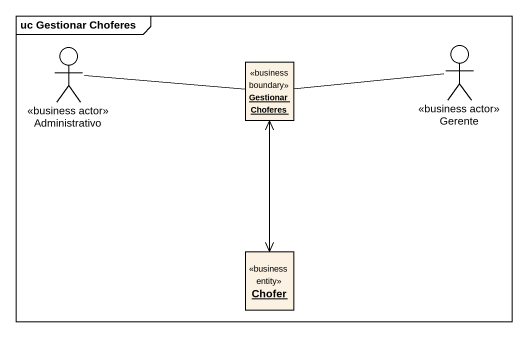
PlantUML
@startuml
mainframe uc Gestionar Choferes
allowmixing
hide circle
hide empty members
actor Administrativo <<business actor>>
object "Gestionar Choferes" as Gestionar_Choferes <<business boundary>>
actor Gerente <<business actor>>
object Chofer <<business entity>>
Administrativo -right- Gestionar_Choferes
Gestionar_Choferes -right- Gerente
Chofer <-up-> Gestionar_Choferes
@enduml
